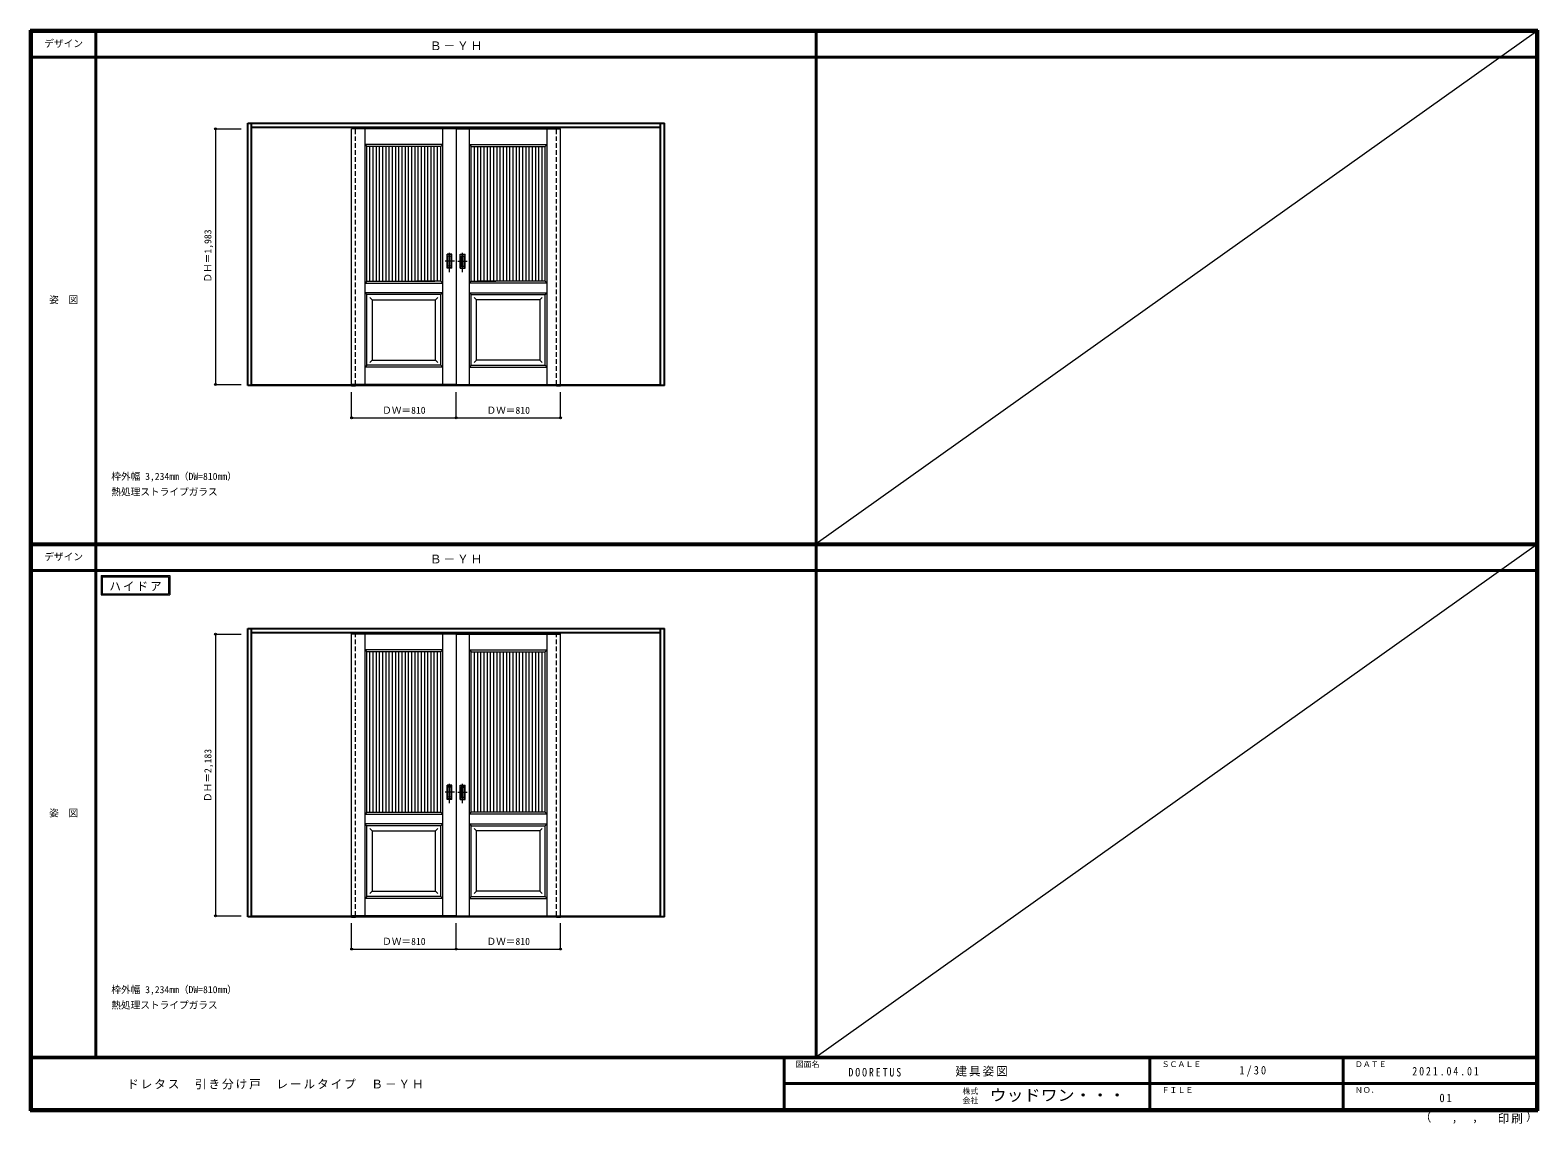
# Model space of a CAD drawing. Units: millimetres, scale not verified. Extents: x -6000 to 5700, y -4307 to 4175.
import ezdxf
from ezdxf.enums import TextEntityAlignment as Align

# ---------------------------------------------------------------- set-up
doc = ezdxf.new("R2010")
doc.units = ezdxf.units.MM
doc.header["$LTSCALE"] = 30
doc.header["$PDMODE"] = 32
doc.header["$PDSIZE"] = 15
doc.linetypes.add('CHAIN1', pattern=[8, 5, -1, 1, -1])
doc.linetypes.add('DASHED1', pattern=[1.8, 1.2, -0.6])
for name, color, linetype, lineweight in [('0-2_扉', 7, 'Continuous', 18), ('0-4_枠', 3, 'Continuous', 25), ('0-6_引手', 7, 'Continuous', 18), ('0-A_文字', 7, 'Continuous', 18), ('0-B_寸法', 7, 'Continuous', 9), ('0-C_ハッチ', 4, 'Continuous', 9), ('F-1_枠', 6, 'Continuous', 40), ('F-A_文字', 7, 'Continuous', 18)]:
    doc.layers.add(name, color=color, linetype=linetype, lineweight=lineweight)
doc.styles.add('ＭＳ ゴシック', font='')
doc.styles.get('ＭＳ ゴシック').set_extended_font_data('MS Gothic')

msp = doc.modelspace()

# ---------------------------------------------------------------- linework, layer by layer
at = {"layer": '0-2_扉', "color": 4, "linetype": 'DASHED1', "lineweight": 9}
for p, q in [((-3505, 1425.5), (-3505, 3423)), ((-3475, 1425.5), (-3475, 3423)), ((-1915, 1425.5), (-1915, 3423)), ((-1885, 1425.5), (-1885, 3423))]:
    msp.add_line(p, q, dxfattribs=at)
at = {"layer": '0-2_扉'}
for p, q in [((-2695, 3409), (-3505, 3409)), ((-3401.5, 1426), (-3401.5, 3409)), ((-2798.5, 1426), (-2798.5, 3409)), ((-2695, 3409), (-2695, 1426)), ((-2695, 3409), (-1885, 3409)), ((-2695, 3409), (-2695, 1426)), ((-2591.5, 1426), (-2591.5, 3409)), ((-1988.5, 1426), (-1988.5, 3409)), ((-2798.5, 3289), (-2813.5, 3274)), ((-2591.5, 3289), (-2576.5, 3274)), ((-3386.5, 2229), (-3386.5, 3274)), ((-2813.5, 3274), (-3386.5, 3274)), ((-2813.5, 2360.24), (-2813.5, 3274)), ((-2576.5, 2360.24), (-2576.5, 3274)), ((-2576.5, 3274), (-2003.5, 3274)), ((-2003.5, 2229), (-2003.5, 3274)), ((-2813.69, 3091), (-2813.5, 3091)), ((-2576.31, 3091), (-2576.5, 3091)), ((-2813.5, 2229), (-2813.5, 2371.05)), ((-2576.5, 2229), (-2576.5, 2371.05)), ((-3386.5, 2229), (-2858.5, 2229)), ((-2813.5, 2229), (-3002.5, 2229)), ((-2798.5, 2214), (-2813.5, 2229)), ((-2591.5, 2214), (-2576.5, 2229)), ((-2576.5, 2229), (-2387.5, 2229)), ((-2003.5, 2229), (-2531.5, 2229)), ((-2798.5, 2139), (-3401.5, 2139)), ((-3386.5, 1576), (-3386.5, 2124)), ((-2798.5, 2139), (-2813.5, 2124)), ((-2813.5, 1576), (-2813.5, 2124)), ((-2591.5, 2139), (-2576.5, 2124)), ((-2591.5, 2139), (-1988.5, 2139)), ((-2576.5, 1576), (-2576.5, 2124)), ((-2003.5, 1576), (-2003.5, 2124)), ((-3346.5, 2084), (-3364.18, 2101.68)), ((-3346.5, 2084), (-2853.5, 2084)), ((-3346.5, 2084), (-3346.5, 1616)), ((-2853.54, 2084), (-2835.86, 2101.68)), ((-2853.5, 1616), (-2853.5, 2084)), ((-2536.46, 2084), (-2554.14, 2101.68)), ((-2043.5, 2084), (-2536.5, 2084)), ((-2536.5, 1616), (-2536.5, 2084)), ((-2043.5, 2084), (-2025.82, 2101.68)), ((-2043.5, 2084), (-2043.5, 1616)), ((-2798.5, 1561), (-3401.5, 1561)), ((-3346.5, 1616), (-3364.18, 1598.32)), ((-3346.5, 1616), (-2853.5, 1616)), ((-2853.5, 1616), (-2853.5, 1617.43)), ((-2853.5, 1616), (-2835.82, 1598.32)), ((-2813.5, 1576), (-2798.5, 1561)), ((-2576.5, 1576), (-2591.5, 1561)), ((-2591.5, 1561), (-1988.5, 1561)), ((-2536.5, 1616), (-2554.18, 1598.32)), ((-2536.5, 1616), (-2536.5, 1617.43)), ((-2043.5, 1616), (-2536.5, 1616)), ((-2043.5, 1616), (-2025.82, 1598.32)), ((-2695, -510.25), (-3505, -510.25)), ((-3401.5, -2693.25), (-3401.5, -510.25)), ((-2798.5, -2693.25), (-2798.5, -510.25)), ((-2695, -510.25), (-2695, -2693.25)), ((-2695, -510.25), (-1885, -510.25)), ((-2695, -510.25), (-2695, -2693.25)), ((-2591.5, -2693.25), (-2591.5, -510.25)), ((-1988.5, -2693.25), (-1988.5, -510.25)), ((-2813.5, -645.25), (-3386.5, -645.25)), ((-3386.5, -1890.25), (-3386.5, -645.25)), ((-2798.5, -630.25), (-2813.5, -645.25)), ((-2813.5, -1890.25), (-2813.5, -645.25)), ((-2591.5, -630.25), (-2576.5, -645.25)), ((-2576.5, -645.25), (-2003.5, -645.25)), ((-2576.5, -1890.25), (-2576.5, -645.25)), ((-2003.5, -1890.25), (-2003.5, -645.25)), ((-2813.69, -828.25), (-2813.5, -828.25)), ((-2576.31, -828.25), (-2576.5, -828.25)), ((-2798.5, -1980.25), (-3401.5, -1980.25)), ((-3386.5, -1890.25), (-2813.5, -1890.25)), ((-2798.5, -1905.25), (-2813.5, -1890.25)), ((-2798.5, -1980.25), (-2813.5, -1995.25)), ((-2591.5, -1905.25), (-2576.5, -1890.25)), ((-2591.5, -1980.25), (-2576.5, -1995.25)), ((-2591.5, -1980.25), (-1988.5, -1980.25)), ((-2003.5, -1890.25), (-2576.5, -1890.25)), ((-3386.5, -2543.25), (-3386.5, -1995.25)), ((-3346.5, -2035.25), (-3364.18, -2017.57)), ((-3346.5, -2035.25), (-2853.5, -2035.25)), ((-3346.5, -2035.25), (-3346.5, -2503.25)), ((-2853.54, -2035.25), (-2835.86, -2017.57)), ((-2853.5, -2503.25), (-2853.5, -2035.25)), ((-2813.5, -2543.25), (-2813.5, -1995.25)), ((-2576.5, -2543.25), (-2576.5, -1995.25)), ((-2536.46, -2035.25), (-2554.14, -2017.57)), ((-2043.5, -2035.25), (-2536.5, -2035.25)), ((-2536.5, -2503.25), (-2536.5, -2035.25)), ((-2043.5, -2035.25), (-2025.82, -2017.57)), ((-2043.5, -2035.25), (-2043.5, -2503.25)), ((-2003.5, -2543.25), (-2003.5, -1995.25)), ((-2798.5, -2558.25), (-3401.5, -2558.25)), ((-3346.5, -2503.25), (-3364.18, -2520.93)), ((-3346.5, -2503.25), (-2853.5, -2503.25)), ((-2853.5, -2503.25), (-2853.5, -2501.82)), ((-2853.5, -2503.25), (-2835.82, -2520.93)), ((-2813.5, -2543.25), (-2798.5, -2558.25)), ((-2576.5, -2543.25), (-2591.5, -2558.25)), ((-2591.5, -2558.25), (-1988.5, -2558.25)), ((-2536.5, -2503.25), (-2554.18, -2520.93)), ((-2536.5, -2503.25), (-2536.5, -2501.82)), ((-2043.5, -2503.25), (-2536.5, -2503.25)), ((-2043.5, -2503.25), (-2025.82, -2520.93))]:
    msp.add_line(p, q, dxfattribs=at)
at = {"layer": '0-2_扉', "color": 3, "lineweight": 25}
for p, q in [((-3505, 1426), (-3505, 1418)), ((-3505, 1418), (-3475, 1418)), ((-3475, 1426), (-3475, 1418)), ((-1915, 1426), (-1915, 1418)), ((-1915, 1418), (-1885, 1418)), ((-1885, 1426), (-1885, 1418))]:
    msp.add_line(p, q, dxfattribs=at)
at = {"layer": '0-2_扉'}
for points in [[(-2695, 1426), (-3505, 1426), (-3505, 3409)], [(-2695, 1426), (-1885, 1426), (-1885, 3409)], [(-2798.5, 3289), (-3401.5, 3289), (-3386.5, 3274)], [(-2591.5, 3289), (-1988.5, 3289), (-2003.5, 3274)], [(-3386.5, 2229), (-3401.5, 2214), (-2798.5, 2214)], [(-2003.5, 2229), (-1988.5, 2214), (-2591.5, 2214)], [(-2813.5, 2124), (-3386.5, 2124), (-3401.5, 2139)], [(-2576.5, 2124), (-2003.5, 2124), (-1988.5, 2139)], [(-2813.5, 1576), (-3386.5, 1576), (-3401.5, 1561)], [(-2576.5, 1576), (-2003.5, 1576), (-1988.5, 1561)], [(-2695, -2693.25), (-3505, -2693.25), (-3505, -510.25)], [(-2695, -2693.25), (-1885, -2693.25), (-1885, -510.25)], [(-2798.5, -630.25), (-3401.5, -630.25), (-3386.5, -645.25)], [(-2591.5, -630.25), (-1988.5, -630.25), (-2003.5, -645.25)], [(-3386.5, -1890.25), (-3401.5, -1905.25), (-2798.5, -1905.25)], [(-2813.5, -1995.25), (-3386.5, -1995.25), (-3401.5, -1980.25)], [(-2003.5, -1890.25), (-1988.5, -1905.25), (-2591.5, -1905.25)], [(-2576.5, -1995.25), (-2003.5, -1995.25), (-1988.5, -1980.25)], [(-2813.5, -2543.25), (-3386.5, -2543.25), (-3401.5, -2558.25)], [(-2576.5, -2543.25), (-2003.5, -2543.25), (-1988.5, -2558.25)]]:
    msp.add_lwpolyline(points, dxfattribs=at)
at = {"layer": '0-4_枠'}
for p, q in [((-4312, 1418), (-4312, 3453)), ((-4312, 3453), (-1078, 3453)), ((-4282, 1418), (-4282, 3453)), ((-4282, 3423), (-1108, 3423)), ((-1108, 1418), (-1108, 3453)), ((-1078, 1418), (-1078, 3453)), ((-4282, 1418), (-4312, 1418)), ((-1108, 1421), (-4282, 1421)), ((-1108, 1418), (-4282, 1418)), ((-1078, 1418), (-1108, 1418)), ((-4312, -2701.25), (-4312, -466.25)), ((-4312, -466.25), (-1078, -466.25)), ((-4282, -2701.25), (-4282, -466.25)), ((-1108, -2701.25), (-1108, -466.25)), ((-1078, -2701.25), (-1078, -466.25)), ((-4282, -496.25), (-1108, -496.25)), ((-4282, -2701.25), (-4312, -2701.25)), ((-1108, -2698.25), (-4282, -2698.25)), ((-1108, -2701.25), (-4282, -2701.25)), ((-3505, -2693.25), (-3505, -2701.25)), ((-3505, -2701.25), (-3475, -2701.25)), ((-3475, -2693.25), (-3475, -2701.25)), ((-1915, -2693.25), (-1915, -2701.25)), ((-1915, -2701.25), (-1885, -2701.25)), ((-1885, -2693.25), (-1885, -2701.25)), ((-1078, -2701.25), (-1108, -2701.25))]:
    msp.add_line(p, q, dxfattribs=at)
at = {"layer": '0-4_枠', "color": 4, "linetype": 'DASHED1', "lineweight": 9}
for p, q in [((-3505, -2693.75), (-3505, -496.25)), ((-3475, -2693.75), (-3475, -496.25)), ((-1915, -2693.75), (-1915, -496.25)), ((-1885, -2693.75), (-1885, -496.25))]:
    msp.add_line(p, q, dxfattribs=at)
at = {"layer": '0-6_引手', "linetype": 'CHAIN1'}
for p, q in [((-2746, 2298.27), (-2746, 2469.12)), ((-2644, 2298.27), (-2644, 2469.12)), ((-2707.93, 2383.5), (-2780.44, 2383.5)), ((-2682.07, 2383.5), (-2609.56, 2383.5)), ((-2707.93, -1735.75), (-2780.44, -1735.75)), ((-2746, -1820.98), (-2746, -1650.13)), ((-2682.07, -1735.75), (-2609.56, -1735.75)), ((-2644, -1820.98), (-2644, -1650.13))]:
    msp.add_line(p, q, dxfattribs=at)
at = {"layer": '0-6_引手'}
for p, q in [((-2727, 2438.5), (-2765, 2438.5)), ((-2765, 2328.5), (-2765, 2438.5)), ((-2733.5, 2422.5), (-2758.5, 2422.5)), ((-2758.5, 2344.5), (-2758.5, 2422.5)), ((-2733.5, 2344.5), (-2758.5, 2344.5)), ((-2733.5, 2344.5), (-2733.5, 2422.5)), ((-2727, 2328.5), (-2727, 2438.5)), ((-2663, 2438.5), (-2625, 2438.5)), ((-2663, 2328.5), (-2663, 2438.5)), ((-2656.5, 2422.5), (-2631.5, 2422.5)), ((-2656.5, 2344.5), (-2656.5, 2422.5)), ((-2656.5, 2344.5), (-2631.5, 2344.5)), ((-2631.5, 2344.5), (-2631.5, 2422.5)), ((-2625, 2328.5), (-2625, 2438.5)), ((-2727, 2328.5), (-2765, 2328.5)), ((-2663, 2328.5), (-2625, 2328.5)), ((-2727, -1680.75), (-2765, -1680.75)), ((-2765, -1790.75), (-2765, -1680.75)), ((-2733.5, -1696.75), (-2758.5, -1696.75)), ((-2758.5, -1774.75), (-2758.5, -1696.75)), ((-2733.5, -1774.75), (-2733.5, -1696.75)), ((-2727, -1790.75), (-2727, -1680.75)), ((-2663, -1680.75), (-2625, -1680.75)), ((-2663, -1790.75), (-2663, -1680.75)), ((-2656.5, -1696.75), (-2631.5, -1696.75)), ((-2656.5, -1774.75), (-2656.5, -1696.75)), ((-2631.5, -1774.75), (-2631.5, -1696.75)), ((-2625, -1790.75), (-2625, -1680.75)), ((-2727, -1790.75), (-2765, -1790.75)), ((-2733.5, -1774.75), (-2758.5, -1774.75)), ((-2663, -1790.75), (-2625, -1790.75)), ((-2656.5, -1774.75), (-2631.5, -1774.75))]:
    msp.add_line(p, q, dxfattribs=at)
at = {"layer": '0-6_引手', "linetype": 'DASHED1'}
for p, q in [((-2762, 2332.5), (-2762, 2434.5)), ((-2628, 2332.5), (-2628, 2434.5)), ((-2730, 2332.5), (-2762, 2332.5)), ((-2660, 2332.5), (-2628, 2332.5)), ((-2762, -1786.75), (-2762, -1684.75)), ((-2628, -1786.75), (-2628, -1684.75)), ((-2730, -1786.75), (-2762, -1786.75)), ((-2660, -1786.75), (-2628, -1786.75))]:
    msp.add_line(p, q, dxfattribs=at)
for points in [[(-2730, 2332.5), (-2730, 2434.5), (-2762, 2434.5)], [(-2660, 2332.5), (-2660, 2434.5), (-2628, 2434.5)], [(-2730, -1786.75), (-2730, -1684.75), (-2762, -1684.75)], [(-2660, -1786.75), (-2660, -1684.75), (-2628, -1684.75)]]:
    msp.add_lwpolyline(points, dxfattribs=at)
at = {"layer": '0-A_文字'}
for p, q in [((-5450, -55.5), (-5450, -205.5)), ((-5440, -65.5), (-4925.67, -65.5)), ((-4925.67, -65.5), (-4925.67, -195.5)), ((-5450, -205.5), (-4915.67, -205.5))]:
    msp.add_line(p, q, dxfattribs=at)
for points in [[(-5450, -55.5), (-4915.67, -55.5), (-4915.67, -205.5)], [(-5440, -65.5), (-5440, -195.5), (-4925.67, -195.5)]]:
    msp.add_lwpolyline(points, dxfattribs=at)
at = {"layer": '0-B_寸法', "color": 4}
for p, q in [((-4562, 3409), (-4362, 3409)), ((-4562, 3409), (-4562, 1426)), ((-4562, 1426), (-4362, 1426)), ((-3505, 1168), (-3505, 1368)), ((-2695, 1168), (-2695, 1368)), ((-1885, 1168), (-1885, 1368)), ((-3505, 1168), (-1885, 1168)), ((-4562, -510.25), (-4362, -510.25)), ((-4562, -510.25), (-4562, -2693.25)), ((-4562, -2693.25), (-4362, -2693.25)), ((-3505, -2951.25), (-3505, -2751.25)), ((-2695, -2951.25), (-2695, -2751.25)), ((-1885, -2951.25), (-1885, -2751.25)), ((-3505, -2951.25), (-1885, -2951.25))]:
    msp.add_line(p, q, dxfattribs=at)
at = {"layer": '0-B_寸法'}
for p in [(-4562, 3409), (-4562, 1426), (-3505, 1168), (-2695, 1168), (-1885, 1168), (-4562, -510.25), (-4562, -2693.25), (-3505, -2951.25), (-2695, -2951.25), (-1885, -2951.25)]:
    msp.add_point(p, dxfattribs=at)
at = {"layer": '0-C_ハッチ'}
for p, q in [((-3363.5, 2229), (-3363.5, 3274)), ((-3338.5, 2229), (-3338.5, 3274)), ((-3313.5, 2229), (-3313.5, 3274)), ((-3288.5, 2229), (-3288.5, 3274)), ((-3263.5, 2229), (-3263.5, 3274)), ((-3238.5, 2229), (-3238.5, 3274)), ((-3213.5, 2229), (-3213.5, 3274)), ((-3188.5, 2229), (-3188.5, 3274)), ((-3163.5, 2229), (-3163.5, 3274)), ((-3138.5, 2229), (-3138.5, 3274)), ((-3113.5, 2229), (-3113.5, 3274)), ((-3088.5, 2229), (-3088.5, 3274)), ((-3063.5, 2229), (-3063.5, 3274)), ((-3038.5, 2229), (-3038.5, 3274)), ((-3013.5, 2229), (-3013.5, 3274)), ((-2988.5, 2229), (-2988.5, 3274)), ((-2963.5, 2229), (-2963.5, 3274)), ((-2938.5, 2229), (-2938.5, 3274)), ((-2913.5, 2229), (-2913.5, 3274)), ((-2888.5, 2229), (-2888.5, 3274)), ((-2863.5, 2229), (-2863.5, 3274)), ((-2838.5, 2229), (-2838.5, 3274)), ((-2551.5, 2229), (-2551.5, 3274)), ((-2526.5, 2229), (-2526.5, 3274)), ((-2501.5, 2229), (-2501.5, 3274)), ((-2476.5, 2229), (-2476.5, 3274)), ((-2451.5, 2229), (-2451.5, 3274)), ((-2426.5, 2229), (-2426.5, 3274)), ((-2401.5, 2229), (-2401.5, 3274)), ((-2376.5, 2229), (-2376.5, 3274)), ((-2351.5, 2229), (-2351.5, 3274)), ((-2326.5, 2229), (-2326.5, 3274)), ((-2301.5, 2229), (-2301.5, 3274)), ((-2276.5, 2229), (-2276.5, 3274)), ((-2251.5, 2229), (-2251.5, 3274)), ((-2226.5, 2229), (-2226.5, 3274)), ((-2201.5, 2229), (-2201.5, 3274)), ((-2176.5, 2229), (-2176.5, 3274)), ((-2151.5, 2229), (-2151.5, 3274)), ((-2126.5, 2229), (-2126.5, 3274)), ((-2101.5, 2229), (-2101.5, 3274)), ((-2076.5, 2229), (-2076.5, 3274)), ((-2051.5, 2229), (-2051.5, 3274)), ((-2026.5, 2229), (-2026.5, 3274)), ((-3363.5, -1890.25), (-3363.5, -645.25)), ((-3338.5, -1890.25), (-3338.5, -645.25)), ((-3313.5, -1890.25), (-3313.5, -645.25)), ((-3288.5, -1890.25), (-3288.5, -645.25)), ((-3263.5, -1890.25), (-3263.5, -645.25)), ((-3238.5, -1890.25), (-3238.5, -645.25)), ((-3213.5, -1890.25), (-3213.5, -645.25)), ((-3188.5, -1890.25), (-3188.5, -645.25)), ((-3163.5, -1890.25), (-3163.5, -645.25)), ((-3138.5, -1890.25), (-3138.5, -645.25)), ((-3113.5, -1890.25), (-3113.5, -645.25)), ((-3088.5, -1890.25), (-3088.5, -645.25)), ((-3063.5, -1890.25), (-3063.5, -645.25)), ((-3038.5, -1890.25), (-3038.5, -645.25)), ((-3013.5, -1890.25), (-3013.5, -645.25)), ((-2988.5, -1890.25), (-2988.5, -645.25)), ((-2963.5, -1890.25), (-2963.5, -645.25)), ((-2938.5, -1890.25), (-2938.5, -645.25)), ((-2913.5, -1890.25), (-2913.5, -645.25)), ((-2888.5, -1890.25), (-2888.5, -645.25)), ((-2863.5, -1890.25), (-2863.5, -645.25)), ((-2838.5, -1890.25), (-2838.5, -645.25)), ((-2551.5, -1890.25), (-2551.5, -645.25)), ((-2526.5, -1890.25), (-2526.5, -645.25)), ((-2501.5, -1890.25), (-2501.5, -645.25)), ((-2476.5, -1890.25), (-2476.5, -645.25)), ((-2451.5, -1890.25), (-2451.5, -645.25)), ((-2426.5, -1890.25), (-2426.5, -645.25)), ((-2401.5, -1890.25), (-2401.5, -645.25)), ((-2376.5, -1890.25), (-2376.5, -645.25)), ((-2351.5, -1890.25), (-2351.5, -645.25)), ((-2326.5, -1890.25), (-2326.5, -645.25)), ((-2301.5, -1890.25), (-2301.5, -645.25)), ((-2276.5, -1890.25), (-2276.5, -645.25)), ((-2251.5, -1890.25), (-2251.5, -645.25)), ((-2226.5, -1890.25), (-2226.5, -645.25)), ((-2201.5, -1890.25), (-2201.5, -645.25)), ((-2176.5, -1890.25), (-2176.5, -645.25)), ((-2151.5, -1890.25), (-2151.5, -645.25)), ((-2126.5, -1890.25), (-2126.5, -645.25)), ((-2101.5, -1890.25), (-2101.5, -645.25)), ((-2076.5, -1890.25), (-2076.5, -645.25)), ((-2051.5, -1890.25), (-2051.5, -645.25)), ((-2026.5, -1890.25), (-2026.5, -645.25))]:
    msp.add_line(p, q, dxfattribs=at)
at = {"layer": 'F-1_枠'}
for p, q in [((-6000, 4175), (5700, 4175)), ((-6000, 4175), (-6000, -4205)), ((-6000, 4170), (5700, 4170)), ((-6000, 4165), (5700, 4165)), ((-5995, 4175), (-5995, -4205)), ((-5990, 4175), (-5990, -4205)), ((-5490, 4175), (-5490, -3790)), ((100, -3790), (100, 4175)), ((5690, 4175), (5690, -4205)), ((5695, 4175), (5695, -4205)), ((5700, 4175), (5700, -4205)), ((-6000, 3965), (5700, 3965)), ((-6000, 190.5), (5700, 190.5)), ((-6000, 187.5), (5700, 187.5)), ((-6000, 184.5), (5700, 184.5)), ((-6000, -15.5), (5700, -15.5)), ((5700, -3790), (-6000, -3790)), ((5700, -3795), (-6000, -3795)), ((-150, -3795), (-150, -4195)), ((2690, -3795), (2690, -4195)), ((4190, -3795), (4190, -4195)), ((-150, -3995), (5690, -3995.01)), ((5700, -4195), (-6000, -4195)), ((5700, -4200), (-6000, -4200)), ((5700, -4205), (-6000, -4205))]:
    msp.add_line(p, q, dxfattribs=at)
at = {"layer": 'F-A_文字'}
for p, q in [((5690, 4165), (100, 190.5)), ((5690, 184.5), (100, -3790))]:
    msp.add_line(p, q, dxfattribs=at)

# ---------------------------------------------------------------- texts
at = {"layer": '0-A_文字', "style": 'ＭＳ ゴシック'}
for s, p in [('枠外幅 3,234mm（DW=810mm）', (-5370, 670.5)), ('熱処理ストライプガラス', (-5370, 550.5)), ('枠外幅 3,234mm（DW=810mm）', (-5370, -3310)), ('熱処理ストライプガラス', (-5370, -3430))]:
    msp.add_text(s, height=54.99, dxfattribs=at).set_placement(p, align=Align.BOTTOM_LEFT)
at = {"layer": '0-A_文字', "char_height": 65.98, "attachment_point": 7, "style": 'ＭＳ ゴシック'}
for s, insert in [('\\T1.17;Ｂ－ＹＨ', (-2897.5, 4020)), ('\\T1.17;Ｂ－ＹＨ', (-2897.5, 39.5)), ('\\T1.17;ハイドア', (-5385.34, -175.5))]:
    msp.add_mtext(s, dxfattribs=dict(at, insert=insert))
at = {"layer": '0-B_寸法', "style": 'ＭＳ ゴシック'}
for s, p in [('ＤＨ＝1,983', (-4577, 2217.25)), ('ＤＨ＝2,183', (-4577, -1811.25))]:
    msp.add_text(s, height=54.99, rotation=90, dxfattribs=at).set_placement(p, align=Align.BOTTOM_LEFT)
for p in [(-3268.75, 1183), (-2458.75, 1183), (-3268.75, -2936.25), (-2458.75, -2936.25)]:
    msp.add_text('ＤＷ＝810', height=54.99, dxfattribs=at).set_placement(p, align=Align.BOTTOM_LEFT)
at = {"layer": 'F-A_文字', "style": 'ＭＳ ゴシック'}
for s, height, p in [('デザイン', 54.99, (-5890, 4027.5)), ('姿\u3000図', 54.99, (-5852.5, 2040.25)), ('デザイン', 54.99, (-5890, 47)), ('姿\u3000図', 54.99, (-5852.5, -1940.25)), ('図面名', 43.99, (-60, -3880)), ('ＳＣＡＬＥ', 43.99, (2780, -3880)), ('ＤＡＴＥ', 43.99, (4280, -3880)), ('株式', 43.99, (1235, -4089)), ('ＦＩＬＥ', 43.99, (2780, -4080)), ('ＮＯ．', 43.99, (4280, -4080)), ('会社', 43.99, (1235, -4161)), ('（', 65.98, (4784.03, -4308.31)), ('）', 65.98, (5608.4, -4304.13)), (',', 65.98, (5031.28, -4308.31)), (',', 65.98, (5190.2, -4305.53))]:
    msp.add_text(s, height=height, dxfattribs=at).set_placement(p, align=Align.BOTTOM_LEFT)
at = {"layer": 'F-A_文字', "style": 'ＭＳ ゴシック', "width": 1.1}
msp.add_text('ウッドワン・・・', height=87.98, dxfattribs=at).set_placement((1445, -4155), align=Align.BOTTOM_LEFT)
at = {"layer": 'F-A_文字', "char_height": 65.98, "attachment_point": 7, "style": 'ＭＳ ゴシック'}
for s, insert in [('\\T1.17;建具姿図', (1180.42, -3940)), ('\\T1.38;\\W0.9;1/30', (3383.75, -3940)), ('\\T1.17;ドレタス\u3000引き分け戸\u3000レールタイプ\u3000Ｂ－ＹＨ', (-5247.55, -4040)), ('\\T1.39;\\W0.85;DOORETUS', (350, -3940.79)), ('\\T1.39;\\W0.85;2021.04.01', (4726.25, -3932.5)), ('\\T1.36;\\W0.9;01', (4936.25, -4140)), ('\\T1.17;印刷', (5388.15, -4306.92))]:
    msp.add_mtext(s, dxfattribs=dict(at, insert=insert))

doc.saveas('drawing.dxf')
